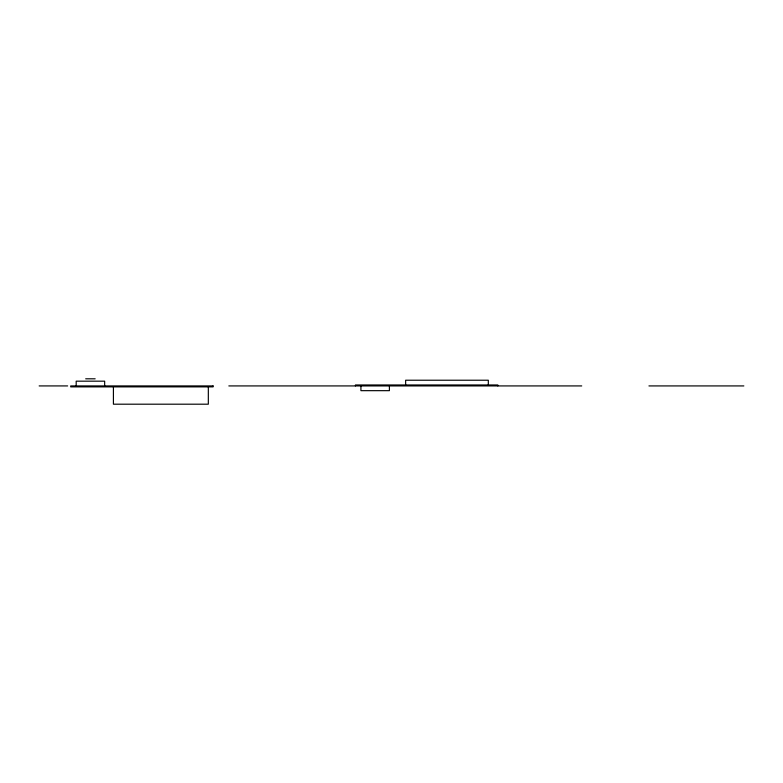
<?xml version="1.0" encoding="UTF-8"?>
<svg xmlns="http://www.w3.org/2000/svg" width="783" height="783" viewBox="0 0 783 783"><rect width="100%" height="100%" fill="white"/><g stroke="black" fill="none" stroke-linecap="round" stroke-linejoin="round"><path stroke-width="1.17" d="M85.69 378.806L95.154 378.806M39.15 385.921L67.622 385.921M228.832 385.921L581.72 385.921M648.941 385.921L743.85 385.921M497.812 385.921L497.812 384.972L355.443 384.972L355.443 385.921M488.318 384.972L488.318 380.225L405.643 380.225L405.643 384.972M389.405 385.921L389.405 390.668L360.924 390.668L360.924 385.921M208.327 386.871L208.327 404.194L113.418 404.194L113.418 386.871M104.658 385.921L104.658 381.174L76.186 381.174L76.186 385.921M213.074 385.921L70.705 385.921L70.705 386.871L213.074 386.871L213.074 385.921"/></g></svg>
